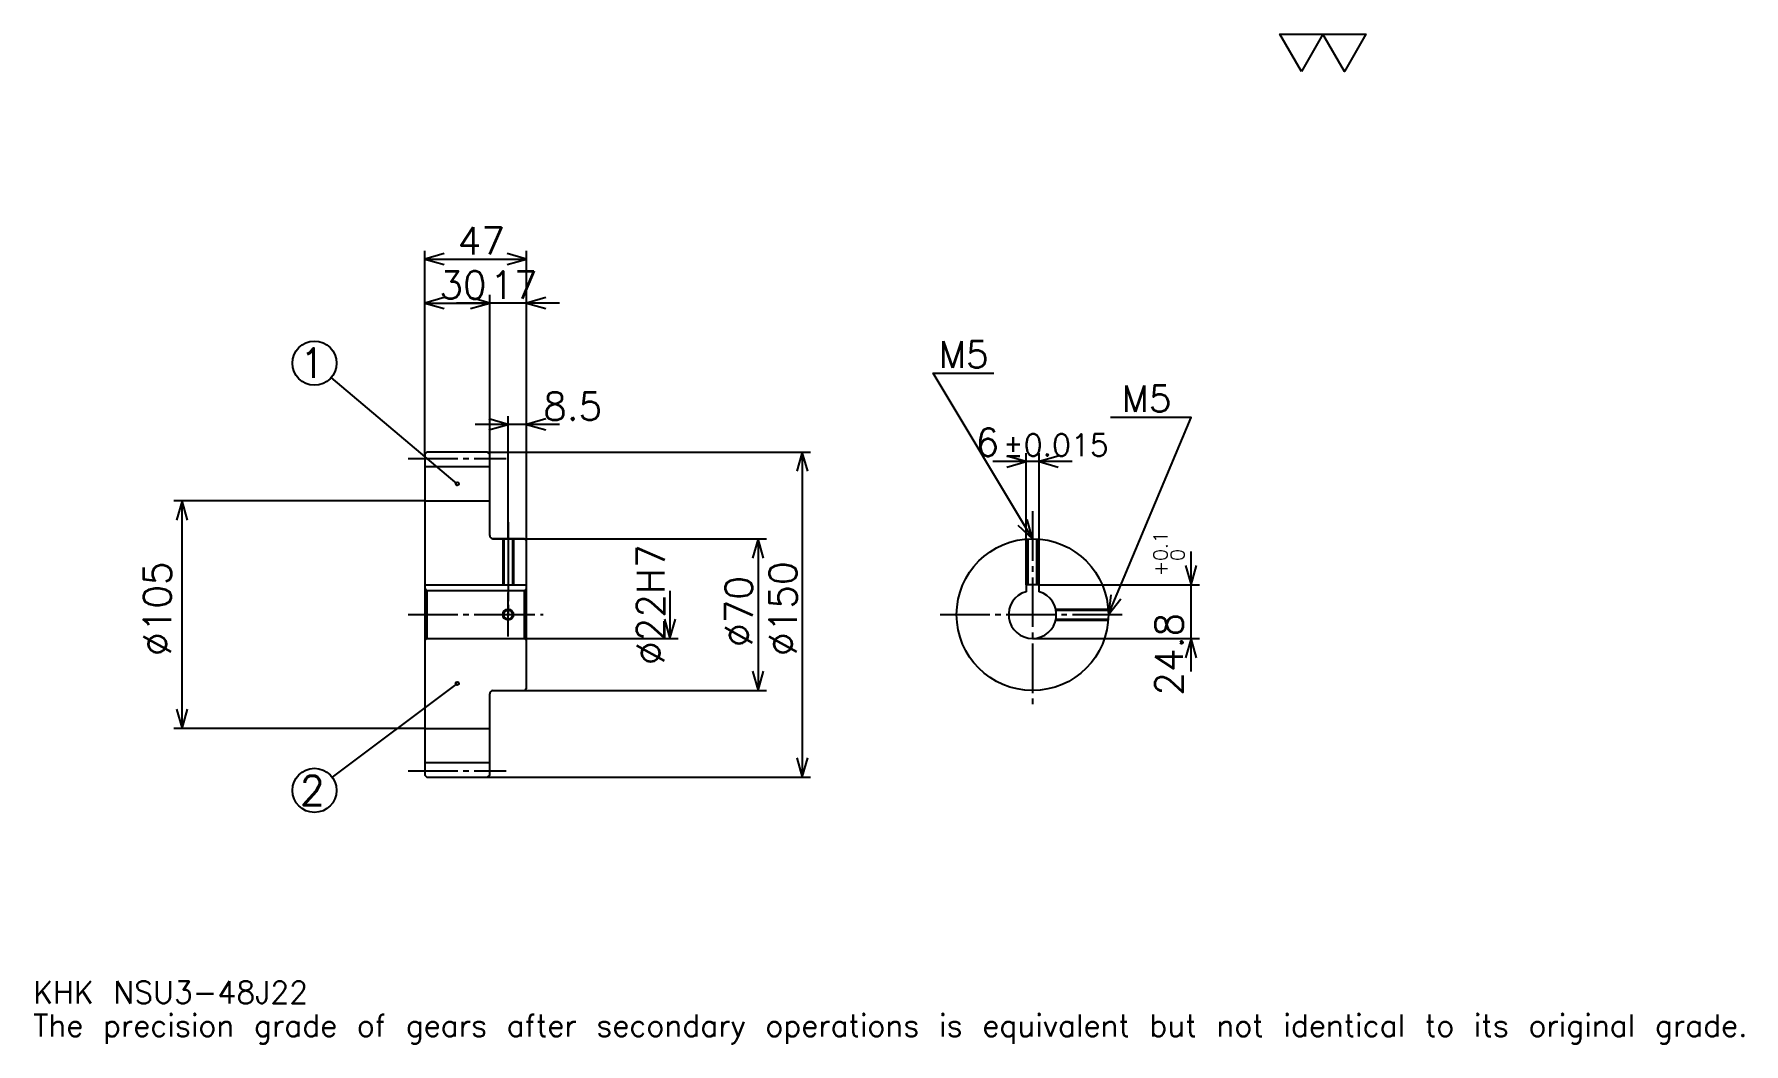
# Model space of a CAD drawing. Extents: x 26 to 815, y 9 to 475.
import ezdxf

# ---------------------------------------------------------------- set-up
doc = ezdxf.new("R2010")
doc.units = 0
doc.linetypes.add('DASHDOT', pattern=[30.521738, 22.891304, -2.543478, 2.543478, -2.543478])
doc.layers.get('0').update_dxf_attribs({"linetype": 'CONTINUOUS'})
doc.layers.add('DASHDOT', color=6, linetype='DASHDOT')
doc.styles.add('KANJI', font='TXT', dxfattribs={"bigfont": 'BIGFONT'})

msp = doc.modelspace()

# ---------------------------------------------------------------- linework, layer by layer
at = {"color": 5}
for p, q in [((206.021729, 282.293488), (206.021729, 375.130432)), ((206.021729, 371.315216), (253.021729, 371.315216)), ((253.021729, 282.293488), (253.021729, 375.130432)), ((206.021729, 350.967407), (236.021729, 350.967407)), ((268.282593, 350.967407), (220.760864, 350.967407)), ((236.021729, 282.293488), (236.021729, 354.782623)), ((221.021729, 267.668488), (162.927002, 316.701019)), ((268.282593, 295.010864), (229.260864, 295.010864)), ((244.521729, 282.293488), (244.521729, 298.826111)), ((206.021729, 281.293488), (206.021729, 282.293488)), ((235.021729, 282.293488), (253.021729, 282.293488)), ((236.021729, 281.293488), (236.021729, 282.293488)), ((244.521729, 242.293488), (244.521729, 282.293488)), ((244.521729, 242.293488), (244.521729, 282.293488)), ((253.021729, 282.293488), (384.010864, 282.293488)), ((253.021729, 241.293488), (253.021729, 282.293488)), ((380.195648, 282.293488), (380.195648, 132.293488)), ((504.673889, 277.902191), (468.152161, 277.902191)), ((483.413025, 221.093491), (483.413025, 281.717407)), ((489.413025, 221.093491), (489.413025, 281.717407)), ((206.021729, 259.793488), (90.293472, 259.793488)), ((94.108688, 154.793488), (94.108688, 259.793488)), ((237.521729, 242.293488), (253.021729, 242.293488)), ((253.021729, 242.293488), (363.663025, 242.293488)), ((359.847809, 242.293488), (359.847809, 172.293488)), ((559.565186, 181.032623), (559.565186, 236.354355)), ((489.413025, 221.093491), (563.380371, 221.093491)), ((319.152161, 218.293488), (319.152161, 196.293488)), ((253.021729, 196.293488), (322.967377, 196.293488)), ((486.413025, 196.293488), (563.380371, 196.293488)), ((221.021729, 175.543488), (163.296204, 132.321732)), ((237.521729, 172.293488), (253.021729, 172.293488)), ((253.021729, 172.293488), (363.663025, 172.293488)), ((206.021729, 154.793488), (90.293472, 154.793488)), ((235.021729, 132.293488), (253.021729, 132.293488)), ((253.021729, 132.293488), (384.010864, 132.293488))]:
    msp.add_line(p, q, dxfattribs=at)
at = {"color": 4}
for p, q in [((206.021729, 275.543488), (236.021729, 275.543488)), ((206.021729, 259.793488), (236.021729, 259.793488)), ((206.021729, 221.093491), (253.021729, 221.093491)), ((207.021729, 218.293488), (207.021729, 196.293488)), ((252.021729, 218.293488), (253.021729, 219.293488)), ((252.021729, 196.293488), (253.021729, 195.293488)), ((206.021729, 154.793488), (236.021729, 154.793488)), ((206.021729, 139.043488), (236.021729, 139.043488))]:
    msp.add_line(p, q, dxfattribs=at)
at = {"color": 7}
msp.add_lwpolyline([(610.434753, 457.82608), (600.515198, 475.019989), (640.19342, 475.019989), (630.273865, 457.82608), (620.354309, 475.019989), (610.434753, 457.82608)], dxfattribs=at)
at = {"color": 5}
for points in [[(214.923904, 373.858704), (206.021729, 371.315216), (214.923904, 368.771729)], [(244.119553, 368.771729), (253.021729, 371.315216), (244.119553, 373.858704)], [(214.923904, 353.510864), (206.021729, 350.967407), (214.923904, 348.42395)], [(227.119553, 348.42395), (236.021729, 350.967407), (227.119553, 353.510864)], [(227.119553, 348.42395), (236.021729, 350.967407), (227.119553, 353.510864)], [(261.923889, 353.510864), (253.021729, 350.967407), (261.923889, 348.42395)], [(486.413025, 242.293488), (440.630432, 318.597839), (468.608673, 318.597839)], [(235.619553, 292.467407), (244.521729, 295.010864), (235.619553, 297.554352)], [(261.923889, 297.554352), (253.021729, 295.010864), (261.923889, 292.467407)], [(521.413025, 207.293488), (559.565186, 298.25), (522.43042, 298.25)], [(382.739136, 273.391296), (380.195648, 282.293488), (377.652161, 273.391296)], [(474.510864, 275.358704), (483.413025, 277.902191), (474.510864, 280.445679)], [(498.315186, 280.445679), (489.413025, 277.902191), (498.315186, 275.358704)], [(96.652168, 250.891312), (94.108688, 259.793488), (91.565208, 250.891312)], [(479.651886, 248.618439), (486.413025, 242.293488), (484.013916, 251.235657)], [(362.391296, 233.391312), (359.847809, 242.293488), (357.304321, 233.391312)], [(557.021729, 229.995667), (559.565186, 221.093491), (562.108643, 229.995667)], [(522.510925, 216.486557), (521.413025, 207.293488), (527.201904, 214.51889)], [(316.608673, 205.195663), (319.152161, 196.293488), (321.695648, 205.195663)], [(562.108643, 187.391312), (559.565186, 196.293488), (557.021729, 187.391312)], [(357.304321, 181.195663), (359.847809, 172.293488), (362.391296, 181.195663)], [(91.565208, 163.695663), (94.108688, 154.793488), (96.652168, 163.695663)], [(377.652161, 141.195663), (380.195648, 132.293488), (382.739136, 141.195663)]]:
    msp.add_lwpolyline(points, dxfattribs=at)
at = {"color": 4}
for points in [[(236.021729, 243.793488), (236.021729, 281.293488), (235.021729, 282.293488), (207.021729, 282.293488), (206.021729, 281.293488), (206.021729, 195.293488)], [(237.521729, 172.293488), (252.021729, 172.293488), (253.021729, 173.293488), (253.021729, 241.293488), (252.021729, 242.293488), (237.521729, 242.293488)], [(242.021729, 242.293488), (242.021729, 221.093491)], [(242.456726, 242.293488), (242.456726, 221.093491)], [(246.586731, 242.293488), (246.586731, 221.093491)], [(247.021729, 242.293488), (247.021729, 221.093491)], [(483.913025, 221.093491), (483.913025, 242.204086)], [(484.348022, 221.093491), (484.348022, 242.232513)], [(488.478027, 221.093491), (488.478027, 242.232513)], [(488.913025, 221.093491), (488.913025, 242.204086)], [(489.413025, 217.876495), (489.413025, 221.093491), (483.413025, 221.093491), (483.413025, 217.876495)], [(206.021729, 195.293488), (207.021729, 196.293488), (252.021729, 196.293488), (252.021729, 218.293488), (207.021729, 218.293488), (206.021729, 219.293488)], [(497.125183, 209.793488), (521.323608, 209.793488)], [(497.217468, 209.35849), (521.352051, 209.35849)], [(497.217468, 205.228485), (521.352051, 205.228485)], [(497.125183, 204.793488), (521.323608, 204.793488)], [(206.021729, 195.293488), (206.021729, 133.293488), (207.021729, 132.293488), (235.021729, 132.293488), (236.021729, 133.293488), (236.021729, 170.793488)]]:
    msp.add_lwpolyline(points, dxfattribs=at)
at = {"color": 5}
for centre, radius in [((155.152161, 323.263062), 10.173913), ((221.021729, 267.668488), 0.763044), ((221.021729, 175.543488), 0.763044), ((155.152161, 126.223923), 10.173913)]:
    msp.add_circle(centre, radius, dxfattribs=at)
at = {"color": 4}
for centre, radius in [((486.413025, 207.293488), 35), ((244.521729, 207.293488), 2.065)]:
    msp.add_circle(centre, radius, dxfattribs=at)
at = {"color": 7}
msp.add_circle((244.521729, 207.293488), 2.5, dxfattribs=at)
at = {"color": 4}
for centre, radius, start, end in [((237.521729, 243.793488), 1.5, 180, 270), ((486.413025, 207.293488), 11, 105.826620886, 74.173379114), ((237.521729, 170.793488), 1.5, 90, 180)]:
    msp.add_arc(centre, radius, start, end, dxfattribs=at)
at = {"layer": 'DASHDOT', "color": 7}
for p, q in [((198.391296, 279.293488), (243.652161, 279.293488)), ((486.413025, 255.01088), (486.413025, 164.663055)), ((244.521729, 242.293488), (244.521729, 207.293488)), ((198.391296, 207.293488), (260.652161, 207.293488)), ((443.782593, 207.293488), (529.043457, 207.293488)), ((198.391296, 135.293488), (243.652161, 135.293488))]:
    msp.add_line(p, q, dxfattribs=at)
for points in [[(244.521729, 249.92392), (244.521729, 213.463058)], [(244.521729, 197.163055), (244.521729, 217.42392)], [(234.391296, 207.293488), (254.652161, 207.293488)]]:
    msp.add_lwpolyline(points, dxfattribs=at)

# ---------------------------------------------------------------- texts
at = {"color": 7, "style": 'KANJI'}
for s, height, p in [('47', 12.717391, (221.255432, 373.350006)), ('30', 12.717391, (212.755417, 353.002197)), ('17', 12.717391, (236.255432, 353.002197)), ('M5', 12.208696, (443.173889, 321.141296)), ('1', 13.565217, (148.369553, 316.480438)), ('8.5', 12.717391, (260.652161, 297.045654)), ('M5', 12.208696, (527.517395, 300.793488)), ('6', 12.717391, (460.161804, 280.445679)), ('%%p0.015', 10.173913, (472.750458, 280.445679)), ('2', 13.565217, (148.369553, 119.441315)), ('KHK NSU3-48J22', 10.173913, (25.434782, 27.97826)), ('The precision grade of gears after secondary operations is equivalent but not identical to its original grade.', 10.173913, (25.434782, 12.717391))]:
    msp.add_text(s, height=height, dxfattribs=at).set_placement(p)
for s, height, p in [('%%c22H7', 12.717391, (316.608673, 184.084244)), ('0.1', 6.358696, (548.628235, 232.119293)), ('0', 6.358696, (556.513, 232.119293)), ('%%c105', 12.717391, (89.021729, 188.217407)), ('%%c150', 12.717391, (377.652161, 188.217407)), ('+', 6.358696, (548.628235, 224.997559)), ('%%c70', 12.717391, (357.304321, 192.350555)), ('24.8', 12.717391, (555.75, 169.951645))]:
    msp.add_text(s, height=height, rotation=90, dxfattribs=at).set_placement(p)

doc.saveas('drawing.dxf')
